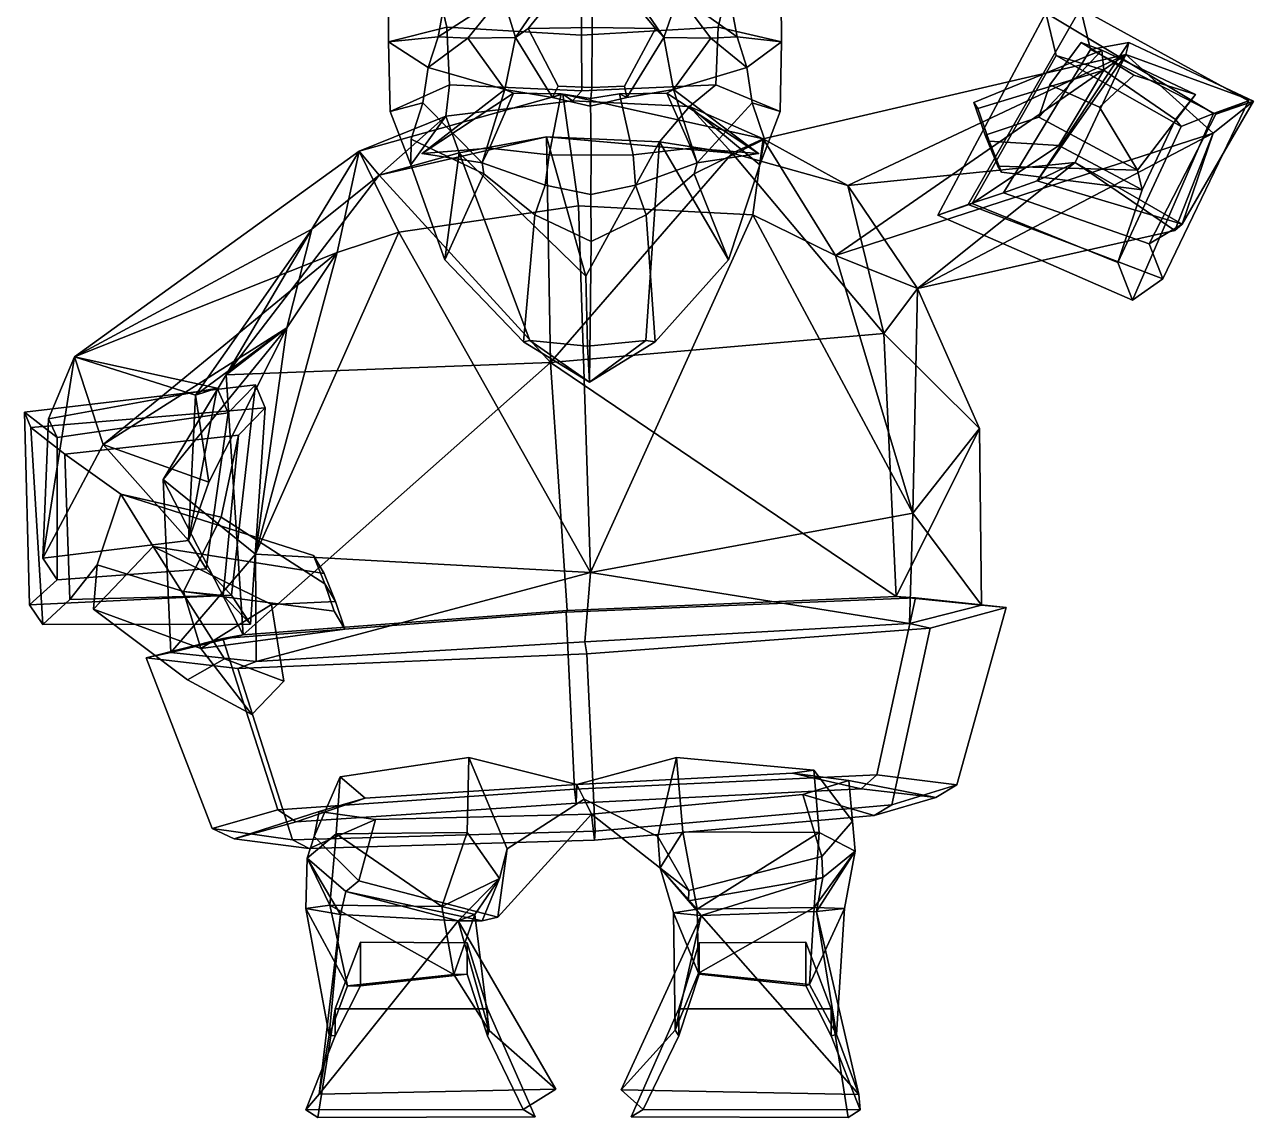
# Model space of a CAD drawing. Extents: x -175 to 205, y -153 to 355.
# Drawn here: x -174.6 to 205.4, y -153 to 185 of the extents above; entities that cross this region are included whole.
import ezdxf

# ---------------------------------------------------------------- set-up
doc = ezdxf.new("R2010")
doc.units = 0

msp = doc.modelspace()

# ---------------------------------------------------------------- linework, layer by layer
for p in [(-51.66785, 145.198669, 105.291573), (52.309849, 145.198669, 102.841202)]:
    msp.add_point(p)
for points in [[(-62.037319, 179.726288, 53.025795), (-62.072567, 192.878082, 50.60561), (-46.798061, 196.010956, 20.385292), (-44.083946, 184.288666, 19.051846)], [(-44.314461, 194.35733, 86.369965), (-62.072567, 192.878082, 50.60561), (-62.037319, 179.726288, 53.025795), (-46.753456, 181.257629, 86.516357)], [(-44.083946, 184.288666, 19.051846), (-46.798061, 196.010956, 20.385292), (-2.434865, 195.660492, 4.261863), (-2.394505, 181.813354, 5.974692)], [(-46.753456, 181.257629, 86.516357), (-26.808453, 194.161377, 105.863159), (-44.314461, 194.35733, 86.369965)], [(-37.554539, 180.866516, 109.538109), (-26.808453, 194.161377, 105.863159), (-46.753456, 181.257629, 86.516357)], [(-37.554539, 180.866516, 109.538109), (-22.855429, 181.075439, 112.223663), (-26.808453, 194.161377, 105.863159)], [(-22.855429, 181.075439, 112.223663), (-14.70328, 192.99588, 111.888771), (-26.808453, 194.161377, 105.863159)], [(0.916939, 184.174438, 135.523178), (0.814551, 195.913666, 131.178513), (-11.886171, 192.415558, 128.023865), (-18.928635, 183.874573, 129.544281)], [(39.864689, 184.288666, 17.073483), (-2.394505, 181.813354, 5.974692), (-2.434865, 195.660492, 4.261863), (42.638599, 196.010956, 18.277597)], [(0.916939, 184.174438, 135.523178), (20.458834, 183.874573, 128.616058), (13.352568, 192.415558, 127.429077), (0.814551, 195.913666, 131.178513)], [(23.048737, 181.075439, 111.141869), (27.569548, 194.161377, 104.581673), (14.889861, 192.99588, 111.191368)], [(37.605022, 180.866516, 107.766876), (27.569548, 194.161377, 104.581673), (23.048737, 181.075439, 111.141869)], [(45.709259, 181.257629, 84.337357), (43.266064, 194.35733, 84.306015), (27.569548, 194.161377, 104.581673)], [(37.605022, 180.866516, 107.766876), (45.709259, 181.257629, 84.337357), (27.569548, 194.161377, 104.581673)], [(59.398529, 179.726288, 50.163998), (39.864689, 184.288666, 17.073483), (42.638599, 196.010956, 18.277597), (59.319725, 192.878082, 47.744839)], [(43.266064, 194.35733, 84.306015), (45.709259, 181.257629, 84.337357), (59.398529, 179.726288, 50.163998), (59.319725, 192.878082, 47.744839)], [(-18.928635, 183.874573, 129.544281), (-11.886171, 192.415558, 128.023865), (-14.70328, 192.99588, 111.888771), (-22.855429, 181.075439, 112.223663)], [(20.458834, 183.874573, 128.616058), (23.048737, 181.075439, 111.141869), (14.889861, 192.99588, 111.191368), (13.352568, 192.415558, 127.429077)], [(117.156342, 129.379517, 46.776257), (107.736786, 126.047882, 78.358437), (141.15184, 188.651062, 95.381783), (151.937881, 189.983459, 64.863762)], [(117.156342, 129.379517, 46.776257), (151.937881, 189.983459, 64.863762), (154.976456, 177.348328, 64.459724), (128.039261, 133.040955, 50.742405)], [(193.030609, 157.564758, 109.754868), (203.843735, 161.411316, 78.685654), (151.937881, 189.983459, 64.863762), (141.15184, 188.651062, 95.381783)], [(203.843735, 161.411316, 78.685654), (193.711533, 157.307434, 74.916191), (154.976456, 177.348328, 64.459724), (151.937881, 189.983459, 64.863762)], [(107.736786, 126.047882, 78.358437), (118.418434, 129.683044, 82.255798), (144.410751, 175.440643, 94.986198), (141.15184, 188.651062, 95.381783)], [(193.030609, 157.564758, 109.754868), (141.15184, 188.651062, 95.381783), (144.410751, 175.440643, 94.986198), (183.034973, 153.559448, 106.04097)], [(-61.559681, 158.200623, 54.772465), (-62.037319, 179.726288, 53.025795), (-44.083946, 184.288666, 19.051846), (-43.215115, 166.357361, 22.272249)], [(-43.215115, 166.357361, 22.272249), (-44.083946, 184.288666, 19.051846), (-2.394505, 181.813354, 5.974692), (-2.28263, 164.537415, 10.721918)], [(-9.613169, 166.040955, 124.813843), (-18.928635, 183.874573, 129.544281), (-22.855429, 181.075439, 112.223663), (-11.364459, 162.486938, 112.044807)], [(0.782277, 165.615417, 129.809021), (0.916939, 184.174438, 135.523178), (-18.928635, 183.874573, 129.544281), (-9.613169, 166.040955, 124.813843)], [(39.148525, 166.357361, 20.33124), (-2.28263, 164.537415, 10.721918), (-2.394505, 181.813354, 5.974692), (39.864689, 184.288666, 17.073483)], [(0.782277, 165.615417, 129.809021), (10.930877, 166.040955, 124.329697), (20.458834, 183.874573, 128.616058), (0.916939, 184.174438, 135.523178)], [(10.930877, 166.040955, 124.329697), (11.562097, 162.486938, 111.504517), (23.048737, 181.075439, 111.141869), (20.458834, 183.874573, 128.616058)], [(59.003704, 158.200623, 51.931229), (39.148525, 166.357361, 20.33124), (39.864689, 184.288666, 17.073483), (59.398529, 179.726288, 50.163998)], [(-46.753456, 181.257629, 86.516357), (-62.037319, 179.726288, 53.025795), (-49.827686, 171.725647, 86.206535)], [(-51.424053, 160.800842, 86.623222), (-49.827686, 171.725647, 86.206535), (-62.037319, 179.726288, 53.025795), (-61.559681, 158.200623, 54.772465)], [(-49.827686, 171.725647, 86.206535), (-37.554539, 180.866516, 109.538109), (-46.753456, 181.257629, 86.516357)], [(-26.127718, 164.998718, 106.44091), (-37.554539, 180.866516, 109.538109), (-49.827686, 171.725647, 86.206535)], [(-26.127718, 164.998718, 106.44091), (-22.855429, 181.075439, 112.223663), (-37.554539, 180.866516, 109.538109)], [(-11.364459, 162.486938, 112.044807), (-22.855429, 181.075439, 112.223663), (-26.127718, 164.998718, 106.44091)], [(11.562097, 162.486938, 111.504517), (26.044987, 164.998718, 105.211388), (23.048737, 181.075439, 111.141869)], [(26.044987, 164.998718, 105.211388), (37.605022, 180.866516, 107.766876), (23.048737, 181.075439, 111.141869)], [(26.044987, 164.998718, 105.211388), (48.765476, 171.725647, 83.883057), (37.605022, 180.866516, 107.766876)], [(48.765476, 171.725647, 83.883057), (45.709259, 181.257629, 84.337357), (37.605022, 180.866516, 107.766876)], [(45.709259, 181.257629, 84.337357), (48.765476, 171.725647, 83.883057), (59.398529, 179.726288, 50.163998)], [(50.379704, 160.800842, 84.224083), (59.003704, 158.200623, 51.931229), (59.398529, 179.726288, 50.163998), (48.765476, 171.725647, 83.883057)], [(166.781769, 179.479797, 30.35198), (138.531586, 136.702942, 16.374428), (128.039261, 133.040955, 50.742405), (154.976456, 177.348328, 64.459724)], [(138.531586, 136.702942, 16.374428), (166.781769, 179.479797, 30.35198), (165.863602, 175.80188, -22.460058)], [(142.381622, 166.453339, 156.405716), (152.139221, 179.451477, 155.419205), (158.531815, 177.106995, 103.425545), (139.009766, 156.401062, 115.833527)], [(157.740631, 159.484985, 157.741394), (168.339569, 169.403198, 148.341461), (152.139221, 179.451477, 155.419205), (142.381622, 166.453339, 156.405716)], [(168.339569, 169.403198, 148.341461), (187.423157, 163.429077, 105.235168), (158.531815, 177.106995, 103.425545), (152.139221, 179.451477, 155.419205)], [(193.711533, 157.307434, 74.916191), (205.355225, 161.394897, 40.972031), (166.781769, 179.479797, 30.35198), (154.976456, 177.348328, 64.459724)], [(205.355225, 161.394897, 40.972031), (165.863602, 175.80188, -22.460058), (166.781769, 179.479797, 30.35198)], [(79.955673, 135.251282, 36.338814), (165.863602, 175.80188, -22.460058), (53.805511, 149.712708, -20.6842)], [(76.083481, 113.59259, -35.926884), (53.805511, 149.712708, -20.6842), (165.863602, 175.80188, -22.460058)], [(76.083481, 113.59259, -35.926884), (165.863602, 175.80188, -22.460058), (192.906799, 151.475098, -44.440678)], [(79.955673, 135.251282, 36.338814), (150.285812, 142.344238, 13.277765), (165.863602, 175.80188, -22.460058)], [(145.171967, 147.609253, 79.682457), (159.090286, 170.895081, 78.386497), (144.410751, 175.440643, 94.986198), (118.418434, 129.683044, 82.255798)], [(118.92749, 160.932922, 115.122192), (158.531815, 177.106995, 103.425545), (159.090286, 170.895081, 78.386497), (120.121277, 159.05835, 105.335579)], [(122.38884, 150.849182, 116.034904), (139.009766, 156.401062, 115.833527), (158.531815, 177.106995, 103.425545), (118.92749, 160.932922, 115.122192)], [(138.531586, 136.702942, 16.374428), (165.863602, 175.80188, -22.460058), (150.285812, 142.344238, 13.277765)], [(181.294388, 155.708679, 80.085526), (183.034973, 153.559448, 106.04097), (144.410751, 175.440643, 94.986198), (159.090286, 170.895081, 78.386497)], [(187.423157, 163.429077, 105.235168), (181.294388, 155.708679, 80.085526), (159.090286, 170.895081, 78.386497), (158.531815, 177.106995, 103.425545)], [(205.355225, 161.394897, 40.972031), (192.906799, 151.475098, -44.440678), (165.863602, 175.80188, -22.460058)], [(-51.424053, 160.800842, 86.623222), (-33.075275, 142.292206, 113.333076), (-26.127718, 164.998718, 106.44091), (-49.827686, 171.725647, 86.206535)], [(50.379704, 160.800842, 84.224083), (48.765476, 171.725647, 83.883057), (26.044987, 164.998718, 105.211388), (33.309498, 142.292206, 111.768631)], [(123.676414, 148.992554, 106.235237), (120.121277, 159.05835, 105.335579), (159.090286, 170.895081, 78.386497), (145.171967, 147.609253, 79.682457)], [(157.740631, 159.484985, 157.741394), (169.519043, 139.977539, 106.578094), (187.423157, 163.429077, 105.235168), (168.339569, 169.403198, 148.341461)], [(-8.178373, 163.493652, -31.181555), (-3.304087, 128.974487, -58.080273), (-58.908775, 120.801208, -54.3134), (-71.198647, 145.867249, -25.156372)], [(-8.178373, 163.493652, -31.181555), (-71.198647, 145.867249, -25.156372), (-44.321941, 156.721588, 11.412812), (-5.191112, 161.456665, -7.102474)], [(-55.128929, 141.667053, 59.034969), (-61.559681, 158.200623, 54.772465), (-43.215115, 166.357361, 22.272249), (-44.321941, 156.721588, 11.412812)], [(-23.431784, 163.834869, 120.405174), (-26.127718, 164.998718, 106.44091), (-51.66785, 145.198669, 105.291573)], [(-51.66785, 145.198669, 105.291573), (-26.127718, 164.998718, 106.44091), (-33.075275, 142.292206, 113.333076)], [(-30.843157, 146.832886, 123.286613), (-23.431784, 163.834869, 120.405174), (-51.66785, 145.198669, 105.291573)], [(-44.321941, 156.721588, 11.412812), (-43.215115, 166.357361, 22.272249), (-2.28263, 164.537415, 10.721918), (-5.191112, 161.456665, -7.102474)], [(-8.735621, 163.574768, 120.180771), (-23.431784, 163.834869, 120.405174), (-30.843157, 146.832886, 123.286613), (-12.429476, 144.800781, 131.561356)], [(-23.431784, 163.834869, 120.405174), (-8.735621, 163.574768, 120.180771), (-11.364459, 162.486938, 112.044807), (-26.127718, 164.998718, 106.44091)], [(-12.429476, 144.800781, 131.561356), (0.574099, 144.609863, 131.942413), (0.357262, 162.211365, 122.741272), (-8.735621, 163.574768, 120.180771)], [(0.782277, 165.615417, 129.809021), (-9.613169, 166.040955, 124.813843), (-11.364459, 162.486938, 112.044807), (0.239461, 159.808533, 117.742577)], [(0.357262, 162.211365, 122.741272), (0.239461, 159.808533, 117.742577), (-11.364459, 162.486938, 112.044807), (-8.735621, 163.574768, 120.180771)], [(-8.178373, 163.493652, -31.181555), (53.805511, 149.712708, -20.6842), (50.555969, 126.234222, -50.47765), (-3.304087, 128.974487, -58.080273)], [(-5.191112, 161.456665, -7.102474), (30.963568, 159.664581, 12.834264), (53.805511, 149.712708, -20.6842), (-8.178373, 163.493652, -31.181555)], [(30.963568, 159.664581, 12.834264), (-5.191112, 161.456665, -7.102474), (-2.28263, 164.537415, 10.721918), (39.148525, 166.357361, 20.33124)], [(0.782277, 165.615417, 129.809021), (0.239461, 159.808533, 117.742577), (11.562097, 162.486938, 111.504517), (10.930877, 166.040955, 124.329697)], [(0.357262, 162.211365, 122.741272), (9.319435, 163.574768, 119.75528), (11.562097, 162.486938, 111.504517), (0.239461, 159.808533, 117.742577)], [(13.545286, 144.800781, 130.949219), (9.319435, 163.574768, 119.75528), (0.357262, 162.211365, 122.741272), (0.574099, 144.609863, 131.942413)], [(24.009853, 163.834869, 119.287148), (26.044987, 164.998718, 105.211388), (11.562097, 162.486938, 111.504517), (9.319435, 163.574768, 119.75528)], [(9.319435, 163.574768, 119.75528), (13.545286, 144.800781, 130.949219), (31.548733, 146.832886, 121.816261), (24.009853, 163.834869, 119.287148)], [(24.009853, 163.834869, 119.287148), (52.309849, 145.198669, 102.841202), (26.044987, 164.998718, 105.211388)], [(31.548733, 146.832886, 121.816261), (52.309849, 145.198669, 102.841202), (24.009853, 163.834869, 119.287148)], [(52.309849, 145.198669, 102.841202), (33.309498, 142.292206, 111.768631), (26.044987, 164.998718, 105.211388)], [(52.780876, 141.667053, 56.491932), (30.963568, 159.664581, 12.834264), (39.148525, 166.357361, 20.33124), (59.003704, 158.200623, 51.931229)], [(157.740631, 159.484985, 157.741394), (142.381622, 166.453339, 156.405716), (139.009766, 156.401062, 115.833527), (169.519043, 139.977539, 106.578094)], [(169.519043, 139.977539, 106.578094), (170.924545, 133.936157, 81.471779), (181.294388, 155.708679, 80.085526), (187.423157, 163.429077, 105.235168)], [(-55.128929, 141.667053, 59.034969), (-55.066708, 149.602753, 90.086052), (-51.424053, 160.800842, 86.623222), (-61.559681, 158.200623, 54.772465)], [(-51.424053, 160.800842, 86.623222), (-55.066708, 149.602753, 90.086052), (-32.603172, 138.905884, 104.368835), (-33.075275, 142.292206, 113.333076)], [(43.095169, 112.317688, 73.259804), (21.736519, 148.734192, 38.783924), (30.963568, 159.664581, 12.834264), (52.780876, 141.667053, 56.491932)], [(44.141888, 145.274017, 38.610939), (30.963568, 159.664581, 12.834264), (21.736519, 148.734192, 38.783924)], [(53.805511, 149.712708, -20.6842), (30.963568, 159.664581, 12.834264), (44.141888, 145.274017, 38.610939)], [(50.379704, 160.800842, 84.224083), (33.309498, 142.292206, 111.768631), (32.415642, 138.905884, 102.836578), (54.181438, 149.602753, 87.511475)], [(52.780876, 141.667053, 56.491932), (59.003704, 158.200623, 51.931229), (50.379704, 160.800842, 84.224083), (54.181438, 149.602753, 87.511475)], [(122.38884, 150.849182, 116.034904), (118.92749, 160.932922, 115.122192), (120.121277, 159.05835, 105.335579), (123.676414, 148.992554, 106.235237)], [(177.349747, 106.429749, 63.932068), (203.843735, 161.411316, 78.685654), (193.030609, 157.564758, 109.754868), (168.004623, 99.788071, 96.122322)], [(177.349747, 106.429749, 63.932068), (173.084259, 117.17337, 63.725349), (193.711533, 157.307434, 74.916191), (203.843735, 161.411316, 78.685654)], [(183.354889, 123.306122, 29.558241), (205.355225, 161.394897, 40.972031), (193.711533, 157.307434, 74.916191), (173.084259, 117.17337, 63.725349)], [(183.354889, 123.306122, 29.558241), (192.906799, 151.475098, -44.440678), (205.355225, 161.394897, 40.972031)], [(-71.198647, 145.867249, -25.156372), (-64.965065, 138.44397, 33.788849), (-44.321941, 156.721588, 11.412812)], [(-64.965065, 138.44397, 33.788849), (-40.224758, 145.381622, 37.164658), (-44.321941, 156.721588, 11.412812)], [(-44.664101, 112.317688, 75.327972), (-55.128929, 141.667053, 59.034969), (-44.321941, 156.721588, 11.412812), (-40.224758, 145.381622, 37.164658)], [(126.290733, 141.246155, 116.964157), (169.519043, 139.977539, 106.578094), (139.009766, 156.401062, 115.833527), (122.38884, 150.849182, 116.034904)], [(168.004623, 99.788071, 96.122322), (193.030609, 157.564758, 109.754868), (183.034973, 153.559448, 106.04097), (163.411346, 111.397552, 95.904152)], [(170.924545, 133.936157, 81.471779), (163.411346, 111.397552, 95.904152), (183.034973, 153.559448, 106.04097), (181.294388, 155.708679, 80.085526)], [(-13.24712, 150.302368, 38.056389), (-40.224758, 145.381622, 37.164658), (-64.965065, 138.44397, 33.788849)], [(-12.017812, 80.545624, 118.02668), (-13.24712, 150.302368, 38.056389), (-64.965065, 138.44397, 33.788849)], [(-32.603172, 138.905884, 104.368835), (-55.066708, 149.602753, 90.086052), (-55.128929, 141.667053, 59.034969), (-44.664101, 112.317688, 75.327972)], [(-1.020212, 107.226746, 64.290359), (-40.224758, 145.381622, 37.164658), (-13.24712, 150.302368, 38.056389)], [(-1.020212, 107.226746, 64.290359), (-13.24712, 150.302368, 38.056389), (21.736519, 148.734192, 38.783924)], [(-13.24712, 150.302368, 38.056389), (44.141888, 145.274017, 38.610939), (21.736519, 148.734192, 38.783924)], [(-12.017812, 80.545624, 118.02668), (44.141888, 145.274017, 38.610939), (-13.24712, 150.302368, 38.056389)], [(17.535816, 87.30304, 90.173035), (-0.500783, 85.590454, 86.331497), (-1.020212, 107.226746, 64.290359), (21.736519, 148.734192, 38.783924)], [(20.329084, 86.902359, 106.028328), (17.535816, 87.30304, 90.173035), (21.736519, 148.734192, 38.783924), (43.095169, 112.317688, 73.259804)], [(32.415642, 138.905884, 102.836578), (43.095169, 112.317688, 73.259804), (52.780876, 141.667053, 56.491932), (54.181438, 149.602753, 87.511475)], [(79.955673, 135.251282, 36.338814), (53.805511, 149.712708, -20.6842), (44.141888, 145.274017, 38.610939)], [(76.083481, 113.59259, -35.926884), (50.555969, 126.234222, -50.47765), (53.805511, 149.712708, -20.6842)], [(101.511208, 103.421844, 1.196456), (76.083481, 113.59259, -35.926884), (192.906799, 151.475098, -44.440678)], [(181.027756, 121.368622, -14.955652), (101.511208, 103.421844, 1.196456), (192.906799, 151.475098, -44.440678)], [(126.290733, 141.246155, 116.964157), (122.38884, 150.849182, 116.034904), (123.676414, 148.992554, 106.235237), (127.496651, 139.367737, 107.147659)], [(127.496651, 139.367737, 107.147659), (123.676414, 148.992554, 106.235237), (145.171967, 147.609253, 79.682457), (170.924545, 133.936157, 81.471779)], [(183.354889, 123.306122, 29.558241), (181.027756, 121.368622, -14.955652), (192.906799, 151.475098, -44.440678)], [(-85.813141, 121.74173, 28.187698), (-71.198647, 145.867249, -25.156372), (-159.153824, 82.258484, -29.599022)], [(-77.932098, 114.50708, -40.719707), (-159.153824, 82.258484, -29.599022), (-71.198647, 145.867249, -25.156372)], [(-85.813141, 121.74173, 28.187698), (-64.965065, 138.44397, 33.788849), (-71.198647, 145.867249, -25.156372)], [(-77.932098, 114.50708, -40.719707), (-71.198647, 145.867249, -25.156372), (-58.908775, 120.801208, -54.3134)], [(-33.075275, 142.292206, 113.333076), (-30.843157, 146.832886, 123.286613), (-51.66785, 145.198669, 105.291573)], [(-20.379681, 86.902359, 106.987686), (-44.664101, 112.317688, 75.327972), (-40.224758, 145.381622, 37.164658), (-18.336401, 87.30304, 91.01841)], [(-18.336401, 87.30304, 91.01841), (-40.224758, 145.381622, 37.164658), (-1.020212, 107.226746, 64.290359), (-0.500783, 85.590454, 86.331497)], [(-12.429476, 144.800781, 131.561356), (-30.843157, 146.832886, 123.286613), (-33.075275, 142.292206, 113.333076), (-13.660145, 135.321777, 121.854088)], [(0.574099, 144.609863, 131.942413), (-12.429476, 144.800781, 131.561356), (-13.660145, 135.321777, 121.854088), (0.458749, 132.45575, 127.047707)], [(-12.017812, 80.545624, 118.02668), (91.098961, 89.456039, 90.676498), (44.141888, 145.274017, 38.610939)], [(0.574099, 144.609863, 131.942413), (0.458749, 132.45575, 127.047707), (14.317314, 135.321777, 121.194763), (13.545286, 144.800781, 130.949219)], [(13.545286, 144.800781, 130.949219), (14.317314, 135.321777, 121.194763), (33.309498, 142.292206, 111.768631), (31.548733, 146.832886, 121.816261)], [(33.309498, 142.292206, 111.768631), (52.309849, 145.198669, 102.841202), (31.548733, 146.832886, 121.816261)], [(91.098961, 89.456039, 90.676498), (79.955673, 135.251282, 36.338814), (44.141888, 145.274017, 38.610939)], [(170.924545, 133.936157, 81.471779), (145.171967, 147.609253, 79.682457), (118.418434, 129.683044, 82.255798), (163.411346, 111.397552, 95.904152)], [(-16.789366, 126.20932, 124.143661), (-13.660145, 135.321777, 121.854088), (-33.075275, 142.292206, 113.333076), (-32.603172, 138.905884, 104.368835)], [(17.550913, 126.20932, 123.334381), (32.415642, 138.905884, 102.836578), (33.309498, 142.292206, 111.768631), (14.317314, 135.321777, 121.194763)], [(101.511208, 103.421844, 1.196456), (150.285812, 142.344238, 13.277765), (79.955673, 135.251282, 36.338814)], [(181.027756, 121.368622, -14.955652), (150.285812, 142.344238, 13.277765), (101.511208, 103.421844, 1.196456)], [(126.290733, 141.246155, 116.964157), (127.496651, 139.367737, 107.147659), (170.924545, 133.936157, 81.471779), (169.519043, 139.977539, 106.578094)], [(183.354889, 123.306122, 29.558241), (138.531586, 136.702942, 16.374428), (150.285812, 142.344238, 13.277765)], [(183.354889, 123.306122, 29.558241), (150.285812, 142.344238, 13.277765), (181.027756, 121.368622, -14.955652)], [(-12.017812, 80.545624, 118.02668), (-64.965065, 138.44397, 33.788849), (-112.245491, 76.728973, 81.960091)], [(-112.245491, 76.728973, 81.960091), (-64.965065, 138.44397, 33.788849), (-85.813141, 121.74173, 28.187698)], [(-20.379681, 86.902359, 106.987686), (-16.789366, 126.20932, 124.143661), (-32.603172, 138.905884, 104.368835), (-44.664101, 112.317688, 75.327972)], [(20.329084, 86.902359, 106.028328), (43.095169, 112.317688, 73.259804), (32.415642, 138.905884, 102.836578), (17.550913, 126.20932, 123.334381)], [(0.534339, 117.981903, 130.25528), (0.458749, 132.45575, 127.047707), (-13.660145, 135.321777, 121.854088), (-16.789366, 126.20932, 124.143661)], [(0.534339, 117.981903, 130.25528), (17.550913, 126.20932, 123.334381), (14.317314, 135.321777, 121.194763), (0.458749, 132.45575, 127.047707)], [(91.098961, 89.456039, 90.676498), (101.511208, 103.421844, 1.196456), (79.955673, 135.251282, 36.338814)], [(177.349747, 106.429749, 63.932068), (117.156342, 129.379517, 46.776257), (128.039261, 133.040955, 50.742405), (173.084259, 117.17337, 63.725349)], [(138.531586, 136.702942, 16.374428), (183.354889, 123.306122, 29.558241), (173.084259, 117.17337, 63.725349), (128.039261, 133.040955, 50.742405)], [(168.004623, 99.788071, 96.122322), (163.411346, 111.397552, 95.904152), (118.418434, 129.683044, 82.255798), (107.736786, 126.047882, 78.358437)], [(177.349747, 106.429749, 63.932068), (168.004623, 99.788071, 96.122322), (107.736786, 126.047882, 78.358437), (117.156342, 129.379517, 46.776257)], [(0.4145, 15.497757, -86.88633), (-58.908775, 120.801208, -54.3134), (-3.304087, 128.974487, -58.080273)], [(0.056473, 74.446716, 109.977814), (0.534339, 117.981903, 130.25528), (-16.789366, 126.20932, 124.143661), (-20.379681, 86.902359, 106.987686)], [(0.4145, 15.497757, -86.88633), (-3.304087, 128.974487, -58.080273), (50.555969, 126.234222, -50.47765)], [(0.056473, 74.446716, 109.977814), (20.329084, 86.902359, 106.028328), (17.550913, 126.20932, 123.334381), (0.534339, 117.981903, 130.25528)], [(100.090935, 33.931885, -50.905628), (0.4145, 15.497757, -86.88633), (50.555969, 126.234222, -50.47765)], [(100.090935, 33.931885, -50.905628), (50.555969, 126.234222, -50.47765), (76.083481, 113.59259, -35.926884)], [(-85.813141, 121.74173, 28.187698), (-159.153824, 82.258484, -29.599022), (-121.746338, 70.410614, 5.201567)], [(-93.524162, 91.229187, -9.667414), (-85.813141, 121.74173, 28.187698), (-121.746338, 70.410614, 5.201567)], [(-112.245491, 76.728973, 81.960091), (-85.813141, 121.74173, 28.187698), (-93.524162, 91.229187, -9.667414)], [(-103.253517, 21.204834, -59.622036), (-58.908775, 120.801208, -54.3134), (0.4145, 15.497757, -86.88633)], [(-103.253517, 21.204834, -59.622036), (-77.932098, 114.50708, -40.719707), (-58.908775, 120.801208, -54.3134)], [(-77.932098, 114.50708, -40.719707), (-150.273834, 55.133362, -62.075809), (-159.153824, 82.258484, -29.599022)], [(-93.524162, 91.229187, -9.667414), (-150.273834, 55.133362, -62.075809), (-77.932098, 114.50708, -40.719707)], [(-103.253517, 21.204834, -59.622036), (-93.524162, 91.229187, -9.667414), (-77.932098, 114.50708, -40.719707)], [(100.090935, 33.931885, -50.905628), (76.083481, 113.59259, -35.926884), (101.511208, 103.421844, 1.196456)], [(91.098961, 89.456039, 90.676498), (120.605972, 60.127258, 13.029529), (101.511208, 103.421844, 1.196456)], [(120.605972, 60.127258, 13.029529), (100.090935, 33.931885, -50.905628), (101.511208, 103.421844, 1.196456)], [(-117.634102, 43.440552, -33.98114), (-150.273834, 55.133362, -62.075809), (-93.524162, 91.229187, -9.667414)], [(-112.245491, 76.728973, 81.960091), (-93.524162, 91.229187, -9.667414), (-131.756241, 44.332245, 2.211961)], [(-131.756241, 44.332245, 2.211961), (-93.524162, 91.229187, -9.667414), (-103.253517, 21.204834, -59.622036)], [(-117.634102, 43.440552, -33.98114), (-93.524162, 91.229187, -9.667414), (-121.746338, 70.410614, 5.201567)], [(94.920372, 8.071243, 85.197708), (91.098961, 89.456039, 90.676498), (-12.017812, 80.545624, 118.02668)], [(94.920372, 8.071243, 85.197708), (120.605972, 60.127258, 13.029529), (91.098961, 89.456039, 90.676498)], [(0.056473, 74.446716, 109.977814), (-20.379681, 86.902359, 106.987686), (-18.336401, 87.30304, 91.01841)], [(0.056473, 74.446716, 109.977814), (-18.336401, 87.30304, 91.01841), (-0.500783, 85.590454, 86.331497)], [(0.056473, 74.446716, 109.977814), (-0.500783, 85.590454, 86.331497), (17.535816, 87.30304, 90.173035)], [(0.056473, 74.446716, 109.977814), (17.535816, 87.30304, 90.173035), (20.329084, 86.902359, 106.028328)], [(-168.924133, 19.997131, 11.482921), (-167.210907, 63.064331, 19.852068), (-159.153824, 82.258484, -29.599022)], [(-168.924133, 19.997131, 11.482921), (-159.153824, 82.258484, -29.599022), (-150.273834, 55.133362, -62.075809)], [(-115.0634, 72.51796, 16.035006), (-159.153824, 82.258484, -29.599022), (-167.210907, 63.064331, 19.852068)], [(-115.0634, 72.51796, 16.035006), (-121.746338, 70.410614, 5.201567), (-159.153824, 82.258484, -29.599022)], [(-107.030479, -3.753036, 78.982567), (-12.017812, 80.545624, 118.02668), (-112.245491, 76.728973, 81.960091)], [(-107.030479, -3.753036, 78.982567), (-6.846645, 3.824844, 112.222603), (-12.017812, 80.545624, 118.02668)], [(94.920372, 8.071243, 85.197708), (-12.017812, 80.545624, 118.02668), (-6.846645, 3.824844, 112.222603)], [(-107.030479, -3.753036, 78.982567), (-112.245491, 76.728973, 81.960091), (-131.756241, 44.332245, 2.211961)], [(-103.195221, 73.631714, 51.989292), (-174.60965, 65.121826, 58.098061), (-172.656433, 60.403091, 90.088402), (-100.174706, 66.502533, 84.196632)], [(-103.195221, 73.631714, 51.989292), (-111.640038, 64.936249, 51.184059), (-164.56044, 57.309296, 55.448429), (-174.60965, 65.121826, 58.098061)], [(-167.210907, 63.064331, 19.852068), (-164.56044, 57.309296, 55.448429), (-111.640038, 64.936249, 51.184059), (-115.0634, 72.51796, 16.035006)], [(-115.0634, 72.51796, 16.035006), (-111.640038, 64.936249, 51.184059), (-118.411354, 16.714081, 42.343178), (-123.97496, 25.476486, 7.662442)], [(-123.97496, 25.476486, 7.662442), (-121.746338, 70.410614, 5.201567), (-115.0634, 72.51796, 16.035006)], [(-110.657516, 8.504272, 39.865288), (-118.411354, 16.714081, 42.343178), (-111.640038, 64.936249, 51.184059), (-103.195221, 73.631714, 51.989292)], [(-110.657516, 8.504272, 39.865288), (-103.195221, 73.631714, 51.989292), (-100.174706, 66.502533, 84.196632), (-104.785309, -0.395004, 72.330269)], [(-123.97496, 25.476486, 7.662442), (-117.634102, 43.440552, -33.98114), (-121.746338, 70.410614, 5.201567)], [(-168.922653, -0.535156, 78.386345), (-172.656433, 60.403091, 90.088402), (-174.60965, 65.121826, 58.098061), (-173.066391, 5.498734, 46.084072)], [(-173.066391, 5.498734, 46.084072), (-174.60965, 65.121826, 58.098061), (-164.56044, 57.309296, 55.448429), (-164.572739, 13.320343, 46.710407)], [(-100.174706, 66.502533, 84.196632), (-172.656433, 60.403091, 90.088402), (-162.188263, 52.158478, 87.30719), (-108.500977, 57.984222, 83.413635)], [(-104.785309, -0.395004, 72.330269), (-100.174706, 66.502533, 84.196632), (-108.500977, 57.984222, 83.413635), (-113.171555, 8.461578, 75.005722)], [(-164.572739, 13.320343, 46.710407), (-164.56044, 57.309296, 55.448429), (-167.210907, 63.064331, 19.852068), (-168.924133, 19.997131, 11.482921)], [(-168.922653, -0.535156, 78.386345), (-160.582748, 7.198105, 79.011894), (-162.188263, 52.158478, 87.30719), (-172.656433, 60.403091, 90.088402)], [(-113.816757, 32.678345, 66.249321), (-108.500977, 57.984222, 83.413635), (-162.188263, 52.158478, 87.30719), (-144.875824, 39.773636, 72.243668)], [(-125.471382, 9.704941, 61.331406), (-113.171555, 8.461578, 75.005722), (-108.500977, 57.984222, 83.413635), (-113.816757, 32.678345, 66.249321)], [(94.920372, 8.071243, 85.197708), (121.237198, 5.475693, 10.779249), (120.605972, 60.127258, 13.029529)], [(121.237198, 5.475693, 10.779249), (100.090935, 33.931885, -50.905628), (120.605972, 60.127258, 13.029529)], [(-123.97496, 25.476486, 7.662442), (-168.924133, 19.997131, 11.482921), (-150.273834, 55.133362, -62.075809)], [(-123.97496, 25.476486, 7.662442), (-150.273834, 55.133362, -62.075809), (-117.634102, 43.440552, -33.98114)], [(-152.21199, 17.866074, 66.957191), (-144.875824, 39.773636, 72.243668), (-162.188263, 52.158478, 87.30719), (-160.582748, 7.198105, 79.011894)], [(-107.030479, -3.753036, 78.982567), (-131.756241, 44.332245, 2.211961), (-129.410233, -9.199768, 3.06545)], [(-129.410233, -9.199768, 3.06545), (-131.756241, 44.332245, 2.211961), (-103.253517, 21.204834, -59.622036)], [(-153.294785, 4.219711, 88.91011), (-134.899109, 23.563263, 93.867142), (-144.875824, 39.773636, 72.243668), (-152.21199, 17.866074, 66.957191)], [(-81.7798, 12.048355, 85.727371), (-113.816757, 32.678345, 66.249321), (-144.875824, 39.773636, 72.243668), (-85.239082, 20.784958, 89.196487)], [(-82.025375, 15.256516, 97.717781), (-85.239082, 20.784958, 89.196487), (-144.875824, 39.773636, 72.243668), (-134.899109, 23.563263, 93.867142)], [(-78.861984, 3.53302, 82.43911), (-125.471382, 9.704941, 61.331406), (-113.816757, 32.678345, 66.249321), (-81.7798, 12.048355, 85.727371)], [(98.966797, -0.194443, -69.313873), (0.4145, 15.497757, -86.88633), (100.090935, 33.931885, -50.905628)], [(121.237198, 5.475693, 10.779249), (98.966797, -0.194443, -69.313873), (100.090935, 33.931885, -50.905628)], [(-123.97496, 25.476486, 7.662442), (-118.411354, 16.714081, 42.343178), (-164.572739, 13.320343, 46.710407), (-168.924133, 19.997131, 11.482921)], [(-124.258484, -17.680756, 125.925003), (-112.784889, -11.115326, 136.057205), (-134.899109, 23.563263, 93.867142), (-153.294785, 4.219711, 88.91011)], [(-94.485664, -18.069717, 131.860535), (-98.257637, 5.690033, 95.85495), (-134.899109, 23.563263, 93.867142), (-112.784889, -11.115326, 136.057205)], [(-78.45916, 6.525238, 94.254463), (-82.025375, 15.256516, 97.717781), (-134.899109, 23.563263, 93.867142), (-98.257637, 5.690033, 95.85495)], [(-129.410233, -9.199768, 3.06545), (-103.253517, 21.204834, -59.622036), (-102.984055, -12.018707, -75.529015)], [(-102.984055, -12.018707, -75.529015), (-103.253517, 21.204834, -59.622036), (0.4145, 15.497757, -86.88633)], [(-78.45916, 6.525238, 94.254463), (-81.7798, 12.048355, 85.727371), (-85.239082, 20.784958, 89.196487), (-82.025375, 15.256516, 97.717781)], [(-110.657516, 8.504272, 39.865288), (-173.066391, 5.498734, 46.084072), (-164.572739, 13.320343, 46.710407), (-118.411354, 16.714081, 42.343178)], [(-125.471382, 9.704941, 61.331406), (-152.21199, 17.866074, 66.957191), (-160.582748, 7.198105, 79.011894), (-113.171555, 8.461578, 75.005722)], [(-120.135963, -7.919052, 81.002144), (-153.294785, 4.219711, 88.91011), (-152.21199, 17.866074, 66.957191), (-125.471382, 9.704941, 61.331406)], [(-102.984055, -12.018707, -75.529015), (0.4145, 15.497757, -86.88633), (-1.348497, -5.941406, -102.559883)], [(98.966797, -0.194443, -69.313873), (-1.348497, -5.941406, -102.559883), (0.4145, 15.497757, -86.88633)], [(-75.629028, -2.011124, 90.985916), (-78.861984, 3.53302, 82.43911), (-81.7798, 12.048355, 85.727371), (-78.45916, 6.525238, 94.254463)], [(-110.657516, 8.504272, 39.865288), (-104.785309, -0.395004, 72.330269), (-168.922653, -0.535156, 78.386345), (-173.066391, 5.498734, 46.084072)], [(-104.785309, -0.395004, 72.330269), (-113.171555, 8.461578, 75.005722), (-160.582748, 7.198105, 79.011894), (-168.922653, -0.535156, 78.386345)], [(-75.629028, -2.011124, 90.985916), (-120.135963, -7.919052, 81.002144), (-125.471382, 9.704941, 61.331406), (-78.861984, 3.53302, 82.43911)], [(-7.113942, 3.302246, 124.494789), (100.845619, 7.706009, 93.740982), (94.920372, 8.071243, 85.197708), (-6.846645, 3.824844, 112.222603)], [(-4.53311, -51.531403, 121.74453), (88.953278, -47.01075, 90.594925), (100.845619, 7.706009, 93.740982), (-7.113942, 3.302246, 124.494789)], [(100.845619, 7.706009, 93.740982), (88.953278, -47.01075, 90.594925), (113.638596, -50.164864, 7.704858), (128.905411, 4.749466, 10.954762)], [(128.905411, 4.749466, 10.954762), (121.237198, 5.475693, 10.779249), (94.920372, 8.071243, 85.197708), (100.845619, 7.706009, 93.740982)], [(-104.338173, -28.415649, 129.64299), (-124.258484, -17.680756, 125.925003), (-153.294785, 4.219711, 88.91011), (-120.135963, -7.919052, 81.002144)], [(-75.629028, -2.011124, 90.985916), (-78.45916, 6.525238, 94.254463), (-98.257637, 5.690033, 95.85495), (-120.135963, -7.919052, 81.002144)], [(-104.338173, -28.415649, 129.64299), (-120.135963, -7.919052, 81.002144), (-98.257637, 5.690033, 95.85495), (-94.485664, -18.069717, 131.860535)], [(-7.113942, 3.302246, 124.494789), (-6.846645, 3.824844, 112.222603), (-107.030479, -3.753036, 78.982567), (-113.28614, -4.831467, 87.15097)], [(113.638596, -50.164864, 7.704858), (93.525734, -56.350967, -84.003159), (105.418083, -1.634216, -80.857101), (128.905411, 4.749466, 10.954762)], [(105.418083, -1.634216, -80.857101), (98.966797, -0.194443, -69.313873), (121.237198, 5.475693, 10.779249), (128.905411, 4.749466, 10.954762)], [(-4.53311, -51.531403, 121.74453), (-7.113942, 3.302246, 124.494789), (-113.28614, -4.831467, 87.15097), (-96.322647, -57.858704, 84.892967)], [(-136.96814, -10.81749, 2.772372), (-113.28614, -4.831467, 87.15097), (-107.030479, -3.753036, 78.982567), (-129.410233, -9.199768, 3.06545)], [(105.418083, -1.634216, -80.857101), (-0.761473, -9.651779, -118.197052), (-1.348497, -5.941406, -102.559883), (98.966797, -0.194443, -69.313873)], [(93.525734, -56.350967, -84.003159), (1.822612, -64.514305, -120.946808), (-0.761473, -9.651779, -118.197052), (105.418083, -1.634216, -80.857101)], [(-113.28614, -4.831467, 87.15097), (-136.96814, -10.81749, 2.772372), (-116.630173, -63.647156, 0.618222), (-96.322647, -57.858704, 84.892967)], [(-108.713676, -14.171677, -87.447113), (-102.984055, -12.018707, -75.529015), (-1.348497, -5.941406, -102.559883), (-0.761473, -9.651779, -118.197052)], [(-108.713676, -14.171677, -87.447113), (-136.96814, -10.81749, 2.772372), (-129.410233, -9.199768, 3.06545), (-102.984055, -12.018707, -75.529015)], [(-116.630173, -63.647156, 0.618222), (-136.96814, -10.81749, 2.772372), (-108.713676, -14.171677, -87.447113), (-91.750183, -67.198914, -89.705116)], [(-104.338173, -28.415649, 129.64299), (-94.485664, -18.069717, 131.860535), (-112.784889, -11.115326, 136.057205), (-124.258484, -17.680756, 125.925003)], [(-91.750183, -67.198914, -89.705116), (-108.713676, -14.171677, -87.447113), (-0.761473, -9.651779, -118.197052), (1.822612, -64.514305, -120.946808)], [(-37.794365, -64.873383, 34.793674), (-37.200603, -41.646156, 64.022903), (-77.079086, -47.662567, 38.285557), (-78.280197, -65.333458, 19.981213)], [(-3.812232, -50.011803, 88.434471), (-69.271523, -54.297943, 62.002987), (-77.079086, -47.662567, 38.285557), (-37.200603, -41.646156, 64.022903)], [(-37.794365, -64.873383, 34.793674), (-27.736601, -79.083862, 11.271164), (-25.368422, -69.891319, 7.371538), (-37.200603, -41.646156, 64.022903)], [(-1.598565, -54.533684, 3.906251), (-3.812232, -50.011803, 88.434471), (-37.200603, -41.646156, 64.022903), (-25.368422, -69.891319, 7.371538)], [(-3.812232, -50.011803, 88.434471), (26.920259, -41.712082, 66.35244), (69.433998, -45.591965, 45.485474), (62.84362, -46.562569, 66.068893)], [(21.148315, -66.144585, 6.704625), (26.920259, -41.712082, 66.35244), (-3.812232, -50.011803, 88.434471), (-1.598565, -54.533684, 3.906251)], [(28.973333, -64.665688, 34.520149), (26.920259, -41.712082, 66.35244), (21.148315, -66.144585, 6.704625), (21.93054, -75.788963, 8.691583)], [(28.973333, -64.665688, 34.520149), (71.105446, -64.875076, 25.851433), (69.433998, -45.591965, 45.485474), (26.920259, -41.712082, 66.35244)], [(62.84362, -46.562569, 66.068893), (69.433998, -45.591965, 45.485474), (81.431015, -61.369583, 7.687306), (80.258659, -48.828674, 6.846918)], [(71.105446, -64.875076, 25.851433), (82.198448, -70.703468, 9.455672), (81.431015, -61.369583, 7.687306), (69.433998, -45.591965, 45.485474)], [(-78.280197, -65.333458, 19.981213), (-77.079086, -47.662567, 38.285557), (-85.079521, -66.096809, 0.426136), (-87.237442, -72.846848, 2.629644)], [(-69.271523, -54.297943, 62.002987), (-83.559135, -58.42025, 1.805343), (-85.079521, -66.096809, 0.426136), (-77.079086, -47.662567, 38.285557)], [(-4.53311, -51.531403, 121.74453), (-4.041372, -55.777374, 109.23317), (84.044914, -51.326012, 81.839012), (88.953278, -47.01075, 90.594925)], [(-4.041372, -55.777374, 109.23317), (-3.812232, -50.011803, 88.434471), (62.84362, -46.562569, 66.068893), (84.044914, -51.326012, 81.839012)], [(84.044914, -51.326012, 81.839012), (62.84362, -46.562569, 66.068893), (80.258659, -48.828674, 6.846918), (107.185875, -54.107498, 7.322814)], [(80.258659, -48.828674, 6.846918), (81.431015, -61.369583, 7.687306), (71.915039, -72.314331, -34.554062), (66.041031, -53.093964, -56.023357)], [(107.185875, -54.107498, 7.322814), (80.258659, -48.828674, 6.846918), (66.041031, -53.093964, -56.023357), (88.091339, -59.59169, -72.672569)], [(88.953278, -47.01075, 90.594925), (84.044914, -51.326012, 81.839012), (107.185875, -54.107498, 7.322814), (113.638596, -50.164864, 7.704858)], [(-4.53311, -51.531403, 121.74453), (-96.322647, -57.858704, 84.892967), (-90.638916, -61.553795, 76.463028), (-4.041372, -55.777374, 109.23317)], [(-4.041372, -55.777374, 109.23317), (-90.638916, -61.553795, 76.463028), (-69.271523, -54.297943, 62.002987), (-3.812232, -50.011803, 88.434471)], [(66.041031, -53.093964, -56.023357), (71.915039, -72.314331, -34.554062), (30.737242, -82.823433, -56.785305), (0.703812, -59.236771, -84.009308)], [(88.091339, -59.59169, -72.672569), (66.041031, -53.093964, -56.023357), (0.703812, -59.236771, -84.009308), (1.58316, -67.266663, -105.537926)], [(113.638596, -50.164864, 7.704858), (107.185875, -54.107498, 7.322814), (88.091339, -59.59169, -72.672569), (93.525734, -56.350967, -84.003159)], [(-90.638916, -61.553795, 76.463028), (-109.842812, -66.814583, 0.643649), (-83.559135, -58.42025, 1.805343), (-69.271523, -54.297943, 62.002987)], [(0.703812, -59.236771, -84.009308), (-1.598565, -54.533684, 3.906251), (-25.368422, -69.891319, 7.371538), (-28.226349, -91.077034, -55.497868)], [(21.148315, -66.144585, 6.704625), (-1.598565, -54.533684, 3.906251), (0.703812, -59.236771, -84.009308), (30.737242, -82.823433, -56.785305)], [(93.525734, -56.350967, -84.003159), (88.091339, -59.59169, -72.672569), (1.58316, -67.266663, -105.537926), (1.822612, -64.514305, -120.946808)], [(-96.322647, -57.858704, 84.892967), (-116.630173, -63.647156, 0.618222), (-109.842812, -66.814583, 0.643649), (-90.638916, -61.553795, 76.463028)], [(-109.842812, -66.814583, 0.643649), (-86.592491, -69.819473, -78.048553), (-66.074104, -60.82933, -60.089268), (-83.559135, -58.42025, 1.805343)], [(-86.592491, -69.819473, -78.048553), (1.58316, -67.266663, -105.537926), (0.703812, -59.236771, -84.009308), (-66.074104, -60.82933, -60.089268)], [(-83.559135, -58.42025, 1.805343), (-66.074104, -60.82933, -60.089268), (-71.245819, -79.792641, -39.402946), (-85.079521, -66.096809, 0.426136)], [(-66.074104, -60.82933, -60.089268), (0.703812, -59.236771, -84.009308), (-28.226349, -91.077034, -55.497868), (-71.245819, -79.792641, -39.402946)], [(-116.630173, -63.647156, 0.618222), (-91.750183, -67.198914, -89.705116), (-86.592491, -69.819473, -78.048553), (-109.842812, -66.814583, 0.643649)], [(-91.750183, -67.198914, -89.705116), (1.822612, -64.514305, -120.946808), (1.58316, -67.266663, -105.537926), (-86.592491, -69.819473, -78.048553)], [(82.198448, -70.703468, 9.455672), (72.207153, -78.764755, -8.316695), (71.915039, -72.314331, -34.554062), (81.431015, -61.369583, 7.687306)], [(-80.256325, -87.322144, 40.742992), (-78.280197, -65.333458, 19.981213), (-87.237442, -72.846848, 2.629644)], [(-87.237442, -72.846848, 2.629644), (-85.079521, -66.096809, 0.426136), (-71.245819, -79.792641, -39.402946), (-75.244926, -83.123238, -12.756028)], [(-45.642628, -87.748497, 53.943016), (-78.280197, -65.333458, 19.981213), (-80.256325, -87.322144, 40.742992)], [(-45.642628, -87.748497, 53.943016), (-37.794365, -64.873383, 34.793674), (-78.280197, -65.333458, 19.981213)], [(-45.642628, -87.748497, 53.943016), (-27.736601, -79.083862, 11.271164), (-37.794365, -64.873383, 34.793674)], [(21.93054, -75.788963, 8.691583), (21.148315, -66.144585, 6.704625), (30.737242, -82.823433, -56.785305), (30.66827, -86.034416, -18.046198)], [(33.398815, -88.578156, 52.435745), (28.973333, -64.665688, 34.520149), (21.93054, -75.788963, 8.691583)], [(33.398815, -88.578156, 52.435745), (71.105446, -64.875076, 25.851433), (28.973333, -64.665688, 34.520149)], [(33.398815, -88.578156, 52.435745), (69.514267, -88.036324, 44.518017), (71.105446, -64.875076, 25.851433)], [(69.514267, -88.036324, 44.518017), (82.198448, -70.703468, 9.455672), (71.105446, -64.875076, 25.851433)], [(-27.736601, -79.083862, 11.271164), (-33.124714, -92.242264, -15.571309), (-28.226349, -91.077034, -55.497868), (-25.368422, -69.891319, 7.371538)], [(69.514267, -88.036324, 44.518017), (78.953972, -88.444244, 29.787199), (82.198448, -70.703468, 9.455672)], [(70.292313, -89.346252, 13.898035), (72.207153, -78.764755, -8.316695), (82.198448, -70.703468, 9.455672)], [(78.953972, -88.444244, 29.787199), (70.292313, -89.346252, 13.898035), (82.198448, -70.703468, 9.455672)], [(-80.256325, -87.322144, 40.742992), (-87.237442, -72.846848, 2.629644), (-87.616165, -88.431717, 25.030384)], [(-87.616165, -88.431717, 25.030384), (-87.237442, -72.846848, 2.629644), (-76.944107, -90.24939, 10.968474)], [(-76.944107, -90.24939, 10.968474), (-87.237442, -72.846848, 2.629644), (-75.244926, -83.123238, -12.756028)], [(33.398815, -88.578156, 52.435745), (21.93054, -75.788963, 8.691583), (26.088352, -89.761253, 29.307045)], [(34.595806, -90.593422, 5.328082), (21.93054, -75.788963, 8.691583), (30.66827, -86.034416, -18.046198)], [(26.088352, -89.761253, 29.307045), (21.93054, -75.788963, 8.691583), (34.595806, -90.593422, 5.328082)], [(72.207153, -78.764755, -8.316695), (30.66827, -86.034416, -18.046198), (30.737242, -82.823433, -56.785305), (71.915039, -72.314331, -34.554062)], [(-45.642628, -87.748497, 53.943016), (-35.340263, -90.219795, 32.662678), (-27.736601, -79.083862, 11.271164)], [(-40.546906, -92.251945, 8.136068), (-33.124714, -92.242264, -15.571309), (-27.736601, -79.083862, 11.271164)], [(-35.340263, -90.219795, 32.662678), (-40.546906, -92.251945, 8.136068), (-27.736601, -79.083862, 11.271164)], [(34.595806, -90.593422, 5.328082), (30.66827, -86.034416, -18.046198), (72.207153, -78.764755, -8.316695)], [(70.292313, -89.346252, 13.898035), (34.595806, -90.593422, 5.328082), (72.207153, -78.764755, -8.316695)], [(-76.944107, -90.24939, 10.968474), (-75.244926, -83.123238, -12.756028), (-40.546906, -92.251945, 8.136068)], [(-75.244926, -83.123238, -12.756028), (-71.245819, -79.792641, -39.402946), (-28.226349, -91.077034, -55.497868), (-33.124714, -92.242264, -15.571309)], [(-40.546906, -92.251945, 8.136068), (-75.244926, -83.123238, -12.756028), (-33.124714, -92.242264, -15.571309)], [(-74.796539, -112.31649, 14.129312), (-80.256325, -87.322144, 40.742992), (-87.616165, -88.431717, 25.030384)], [(-41.916805, -108.782509, 28.850782), (-45.642628, -87.748497, 53.943016), (-80.256325, -87.322144, 40.742992)], [(-74.796539, -112.31649, 14.129312), (-41.916805, -108.782509, 28.850782), (-80.256325, -87.322144, 40.742992)], [(-80.461418, -127.554054, -9.347137), (-74.796539, -112.31649, 14.129312), (-87.616165, -88.431717, 25.030384)], [(-80.461418, -127.554054, -9.347137), (-87.616165, -88.431717, 25.030384), (-76.944107, -90.24939, 10.968474)], [(-83.510803, -145.839996, -43.440945), (-80.461418, -127.554054, -9.347137), (-76.944107, -90.24939, 10.968474)], [(-83.510803, -145.839996, -43.440945), (-76.944107, -90.24939, 10.968474), (-40.546906, -92.251945, 8.136068)], [(-41.916805, -108.782509, 28.850782), (-35.340263, -90.219795, 32.662678), (-45.642628, -87.748497, 53.943016)], [(-30.971512, -126.142845, -3.597184), (-35.340263, -90.219795, 32.662678), (-41.916805, -108.782509, 28.850782)], [(-30.971512, -126.142845, -3.597184), (-40.546906, -92.251945, 8.136068), (-35.340263, -90.219795, 32.662678)], [(9.820735, -144.487183, -41.814156), (26.555922, -126.013763, -6.165056), (34.595806, -90.593422, 5.328082)], [(9.820735, -144.487183, -41.814156), (34.595806, -90.593422, 5.328082), (83.353943, -145.947937, -39.409679)], [(33.730293, -108.352493, 27.342302), (33.398815, -88.578156, 52.435745), (26.088352, -89.761253, 29.307045)], [(26.555922, -126.013763, -6.165056), (33.730293, -108.352493, 27.342302), (26.088352, -89.761253, 29.307045)], [(26.555922, -126.013763, -6.165056), (26.088352, -89.761253, 29.307045), (34.595806, -90.593422, 5.328082)], [(33.730293, -108.352493, 27.342302), (69.514267, -88.036324, 44.518017), (33.398815, -88.578156, 52.435745)], [(68.113541, -111.947769, 16.64784), (69.514267, -88.036324, 44.518017), (33.730293, -108.352493, 27.342302)], [(83.353943, -145.947937, -39.409679), (34.595806, -90.593422, 5.328082), (70.292313, -89.346252, 13.898035)], [(68.113541, -111.947769, 16.64784), (78.953972, -88.444244, 29.787199), (69.514267, -88.036324, 44.518017)], [(76.425018, -127.375099, -5.947668), (78.953972, -88.444244, 29.787199), (68.113541, -111.947769, 16.64784)], [(76.425018, -127.375099, -5.947668), (70.292313, -89.346252, 13.898035), (78.953972, -88.444244, 29.787199)], [(83.353943, -145.947937, -39.409679), (70.292313, -89.346252, 13.898035), (76.425018, -127.375099, -5.947668)], [(-10.298073, -144.287338, -37.029907), (-83.510803, -145.839996, -43.440945), (-40.546906, -92.251945, 8.136068)], [(-10.298073, -144.287338, -37.029907), (-40.546906, -92.251945, 8.136068), (-30.971512, -126.142845, -3.597184)], [(-31.473774, -119.444199, 102.617195), (-37.787899, -98.997986, 87.801697), (-70.777412, -98.812683, 87.801697), (-78.613716, -119.444199, 102.617195)], [(-78.613716, -119.444199, 102.617195), (-70.777412, -98.812683, 87.801697), (-70.777412, -112.334389, 35.947453), (-78.613716, -127.827705, 43.725594)], [(-37.787899, -98.997986, 87.801697), (-37.787899, -108.736397, 35.947453), (-70.777412, -112.334389, 35.947453), (-70.777412, -98.812683, 87.801697)], [(-31.473774, -119.444199, 102.617195), (-31.473774, -127.827705, 43.725594), (-37.787899, -108.736397, 35.947453), (-37.787899, -98.997986, 87.801697)], [(27.673773, -119.444199, 102.617195), (74.813721, -119.444199, 102.617195), (66.977409, -98.812683, 87.801697), (33.987896, -98.997986, 87.801697)], [(27.673773, -119.444199, 102.617195), (33.987896, -98.997986, 87.801697), (33.987896, -108.736397, 35.947453), (27.673773, -127.827705, 43.725594)], [(33.987896, -98.997986, 87.801697), (66.977409, -98.812683, 87.801697), (66.977409, -112.334389, 35.947453), (33.987896, -108.736397, 35.947453)], [(74.813721, -119.444199, 102.617195), (74.813721, -127.827705, 43.725594), (66.977409, -112.334389, 35.947453), (66.977409, -98.812683, 87.801697)], [(-41.916805, -108.782509, 28.850782), (-74.796539, -112.31649, 14.129312), (-70.777412, -112.334389, 35.947453), (-37.787899, -108.736397, 35.947453)], [(-30.971512, -126.142845, -3.597184), (-41.916805, -108.782509, 28.850782), (-37.787899, -108.736397, 35.947453), (-31.473774, -127.827705, 43.725594)], [(26.555922, -126.013763, -6.165056), (27.673773, -127.827705, 43.725594), (33.987896, -108.736397, 35.947453), (33.730293, -108.352493, 27.342302)], [(33.730293, -108.352493, 27.342302), (33.987896, -108.736397, 35.947453), (66.977409, -112.334389, 35.947453), (68.113541, -111.947769, 16.64784)], [(-80.461418, -127.554054, -9.347137), (-78.613716, -127.827705, 43.725594), (-70.777412, -112.334389, 35.947453), (-74.796539, -112.31649, 14.129312)], [(76.425018, -127.375099, -5.947668), (68.113541, -111.947769, 16.64784), (66.977409, -112.334389, 35.947453), (74.813721, -127.827705, 43.725594)], [(-83.890282, -153.029465, 102.617195), (-78.613716, -119.444199, 102.617195), (-78.613716, -127.827705, 43.725594), (-87.594154, -150.72316, 36.317848)], [(-16.70689, -152.844147, 102.617195), (-31.473774, -119.444199, 102.617195), (-78.613716, -119.444199, 102.617195), (-83.890282, -153.029465, 102.617195)], [(-16.70689, -152.844147, 102.617195), (-20.410763, -150.617264, 32.613968), (-31.473774, -127.827705, 43.725594), (-31.473774, -119.444199, 102.617195)], [(12.906889, -152.844147, 102.617195), (80.090286, -153.029465, 102.617195), (74.813721, -119.444199, 102.617195), (27.673773, -119.444199, 102.617195)], [(12.906889, -152.844147, 102.617195), (27.673773, -119.444199, 102.617195), (27.673773, -127.827705, 43.725594), (16.610764, -150.617264, 32.613968)], [(80.090286, -153.029465, 102.617195), (83.794151, -150.72316, 36.317848), (74.813721, -127.827705, 43.725594), (74.813721, -119.444199, 102.617195)], [(-83.510803, -145.839996, -43.440945), (-87.594154, -150.72316, 36.317848), (-78.613716, -127.827705, 43.725594), (-80.461418, -127.554054, -9.347137)], [(-10.298073, -144.287338, -37.029907), (-30.971512, -126.142845, -3.597184), (-31.473774, -127.827705, 43.725594), (-20.410763, -150.617264, 32.613968)], [(9.820735, -144.487183, -41.814156), (16.610764, -150.617264, 32.613968), (27.673773, -127.827705, 43.725594), (26.555922, -126.013763, -6.165056)], [(83.353943, -145.947937, -39.409679), (76.425018, -127.375099, -5.947668), (74.813721, -127.827705, 43.725594), (83.794151, -150.72316, 36.317848)], [(-83.510803, -145.839996, -43.440945), (-10.298073, -144.287338, -37.029907), (-20.410763, -150.617264, 32.613968), (-87.594154, -150.72316, 36.317848)], [(83.353943, -145.947937, -39.409679), (83.794151, -150.72316, 36.317848), (16.610764, -150.617264, 32.613968), (9.820735, -144.487183, -41.814156)], [(-83.890282, -153.029465, 102.617195), (-87.594154, -150.72316, 36.317848), (-20.410763, -150.617264, 32.613968), (-16.70689, -152.844147, 102.617195)], [(80.090286, -153.029465, 102.617195), (12.906889, -152.844147, 102.617195), (16.610764, -150.617264, 32.613968), (83.794151, -150.72316, 36.317848)]]:
    msp.add_3dface(points)

doc.saveas('drawing.dxf')
